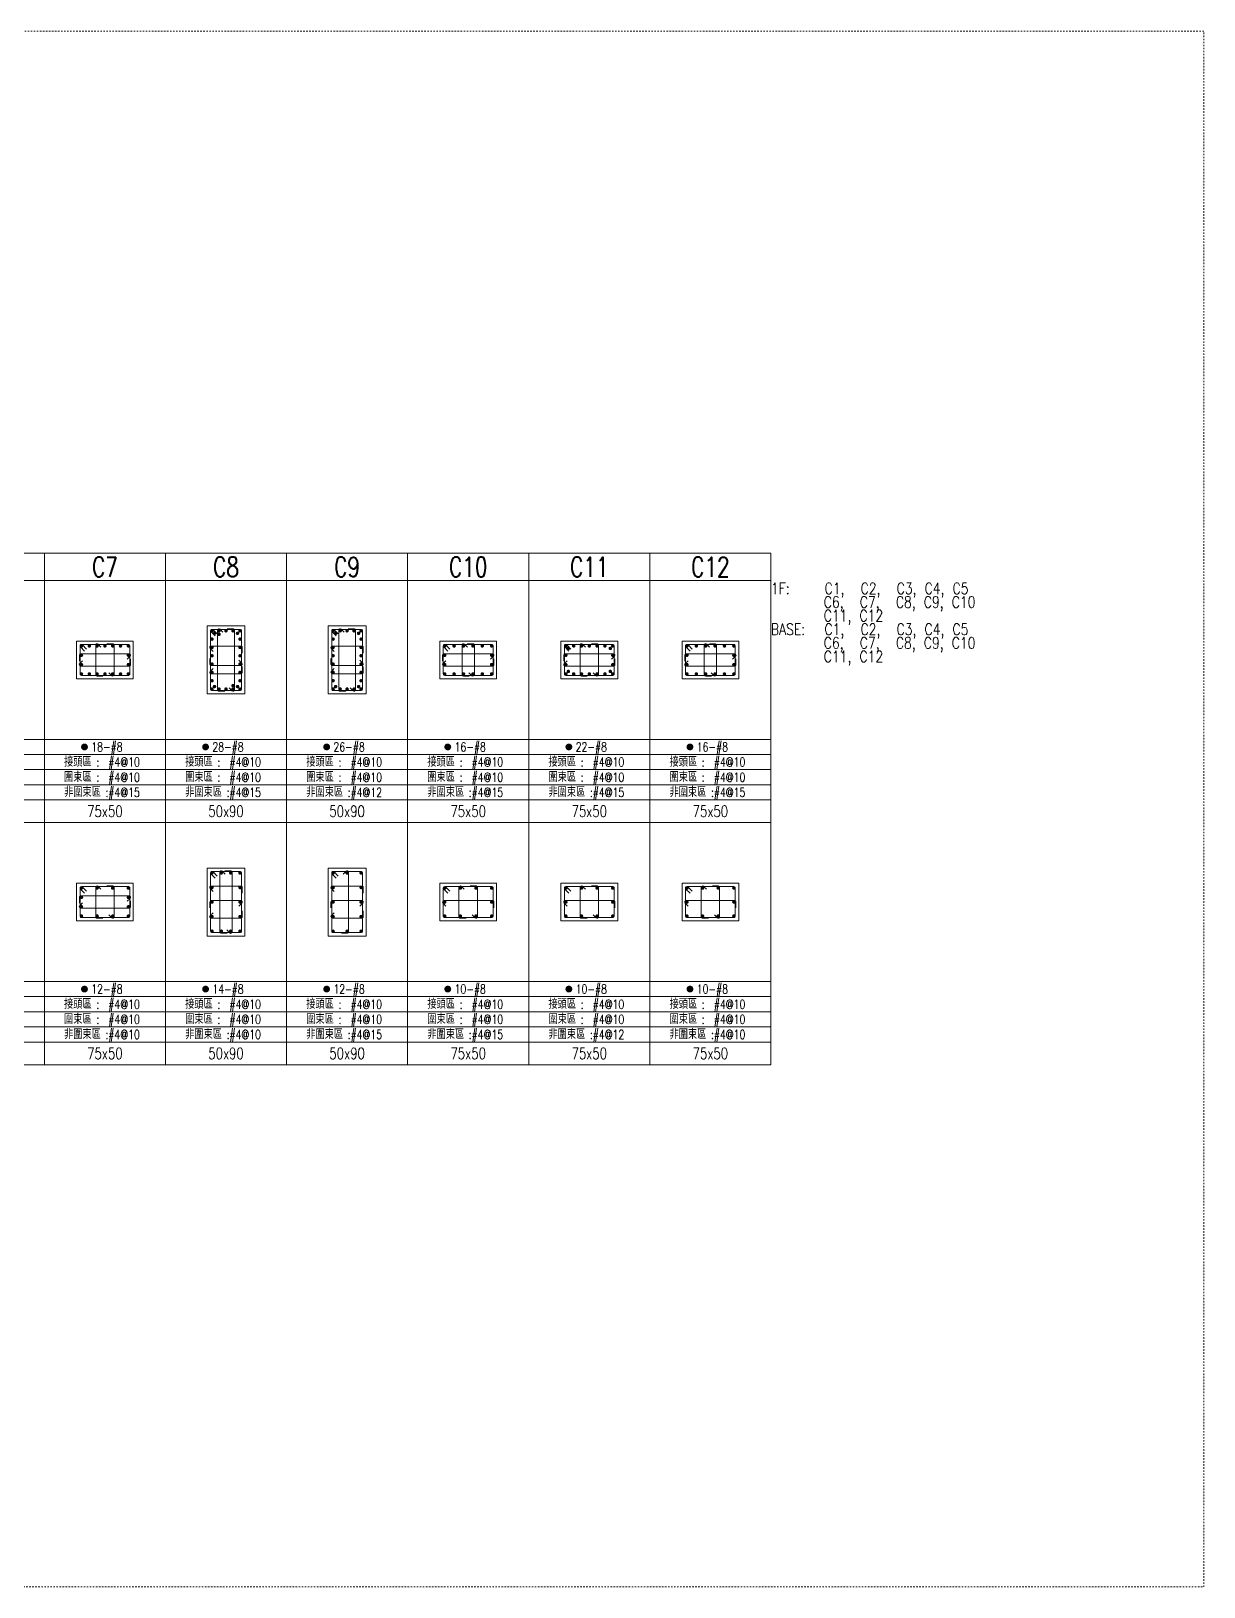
# Model space of a CAD drawing. Header units: millimetres. Extents: x 0 to 6378, y -2056 to 0.
# Drawn here: x 4828 to 6378, y -2056 to 0 of the extents above; entities that cross this region are included whole.
import ezdxf
from ezdxf.enums import TextEntityAlignment as Align

# ---------------------------------------------------------------- set-up
doc = ezdxf.new("R2010")
doc.units = ezdxf.units.MM
doc.linetypes.add('DOT', pattern=[4, 2, -2])
for name, color, linetype in [('GirdBoundary', 3, 'Continuous'), ('GirdInner', 3, 'Continuous'), ('主筋斷面', 3, 'Continuous'), ('圖框', 7, 'DOT'), ('摘要資訊', 4, 'Continuous'), ('文字-主筋根數', 3, 'Continuous'), ('文字-剪力筋', 3, 'Continuous'), ('文字-剪力筋-BC', 3, 'Continuous'), ('文字-剪力筋-圍束區', 3, 'Continuous'), ('文字-斷面尺寸', 3, 'Continuous'), ('文字-柱線名稱', 3, 'Continuous'), ('柱斷面線', 3, 'Continuous'), ('箍筋線', 2, 'Continuous')]:
    doc.layers.add(name, color=color, linetype=linetype)
doc.styles.add('simplex', font='simplex.shx', dxfattribs={"height": 0.2, "bigfont": 'chineset.shx'})
doc.styles.add('txt', font='txt.shx', dxfattribs={"height": 0.2, "bigfont": 'chineset.shx'})

# ---------------------------------------------------------------- blocks, each defined once
blk = doc.blocks.new('Circle_Filled')
at = {"const_width": 0.5}
blk.add_lwpolyline([(-0.25, 0, 1), (0.25, 0, 1)], format="xyb", close=True, dxfattribs=at)

msp = doc.modelspace()

# ---------------------------------------------------------------- linework, layer by layer
at = {"layer": 'GirdBoundary', "lineweight": 5}
for points in [[(4686, -690), (4846, -690)], [(4846, -690), (5006, -690)], [(5006, -690), (5166, -690)], [(5166, -690), (5326, -690)], [(5326, -690), (5486, -690)], [(5486, -690), (5646, -690)], [(5646, -690), (5806, -690)], [(5806, -690), (5806, -726)], [(5806, -726), (5806, -936)], [(5806, -936), (5806, -956)], [(5806, -956), (5806, -976)], [(5806, -976), (5806, -996)], [(5806, -996), (5806, -1016)], [(5806, -1016), (5806, -1046)], [(5806, -1046), (5806, -1256)], [(5806, -1256), (5806, -1276)], [(5806, -1276), (5806, -1296)], [(5806, -1296), (5806, -1316)], [(5806, -1316), (5806, -1336)], [(5806, -1336), (5806, -1366)], [(4686, -1366), (4846, -1366)], [(4846, -1366), (5006, -1366)], [(5006, -1366), (5166, -1366)], [(5166, -1366), (5326, -1366)], [(5326, -1366), (5486, -1366)], [(5486, -1366), (5646, -1366)], [(5646, -1366), (5806, -1366)]]:
    msp.add_lwpolyline(points, dxfattribs=at)
at = {"layer": 'GirdInner', "lineweight": 5}
for points in [[(4846, -690), (4846, -726)], [(5006, -690), (5006, -726)], [(5166, -690), (5166, -726)], [(5326, -690), (5326, -726)], [(5486, -690), (5486, -726)], [(5646, -690), (5646, -726)], [(4686, -726), (4846, -726)], [(4846, -726), (5006, -726)], [(4846, -726), (4846, -936)], [(5006, -726), (5166, -726)], [(5006, -726), (5006, -936)], [(5166, -726), (5326, -726)], [(5166, -726), (5166, -936)], [(5326, -726), (5486, -726)], [(5326, -726), (5326, -936)], [(5486, -726), (5646, -726)], [(5486, -726), (5486, -936)], [(5646, -726), (5806, -726)], [(5646, -726), (5646, -936)], [(4686, -936), (4846, -936)], [(4846, -936), (5006, -936)], [(4846, -936), (4846, -956)], [(5006, -936), (5166, -936)], [(5006, -936), (5006, -956)], [(5166, -936), (5326, -936)], [(5166, -936), (5166, -956)], [(5326, -936), (5486, -936)], [(5326, -936), (5326, -956)], [(5486, -936), (5646, -936)], [(5486, -936), (5486, -956)], [(5646, -936), (5806, -936)], [(5646, -936), (5646, -956)], [(4686, -956), (4846, -956)], [(4846, -956), (5006, -956)], [(4846, -956), (4846, -976)], [(5006, -956), (5166, -956)], [(5006, -956), (5006, -976)], [(5166, -956), (5326, -956)], [(5166, -956), (5166, -976)], [(5326, -956), (5486, -956)], [(5326, -956), (5326, -976)], [(5486, -956), (5646, -956)], [(5486, -956), (5486, -976)], [(5646, -956), (5806, -956)], [(5646, -956), (5646, -976)], [(4686, -976), (4846, -976)], [(4846, -976), (5006, -976)], [(4846, -976), (4846, -996)], [(5006, -976), (5166, -976)], [(5006, -976), (5006, -996)], [(5166, -976), (5326, -976)], [(5166, -976), (5166, -996)], [(5326, -976), (5486, -976)], [(5326, -976), (5326, -996)], [(5486, -976), (5646, -976)], [(5486, -976), (5486, -996)], [(5646, -976), (5806, -976)], [(5646, -976), (5646, -996)], [(4686, -996), (4846, -996)], [(4846, -996), (5006, -996)], [(4846, -996), (4846, -1016)], [(5006, -996), (5166, -996)], [(5006, -996), (5006, -1016)], [(5166, -996), (5326, -996)], [(5166, -996), (5166, -1016)], [(5326, -996), (5486, -996)], [(5326, -996), (5326, -1016)], [(5486, -996), (5646, -996)], [(5486, -996), (5486, -1016)], [(5646, -996), (5806, -996)], [(5646, -996), (5646, -1016)], [(4686, -1016), (4846, -1016)], [(4846, -1016), (5006, -1016)], [(4846, -1016), (4846, -1046)], [(5006, -1016), (5166, -1016)], [(5006, -1016), (5006, -1046)], [(5166, -1016), (5326, -1016)], [(5166, -1016), (5166, -1046)], [(5326, -1016), (5486, -1016)], [(5326, -1016), (5326, -1046)], [(5486, -1016), (5646, -1016)], [(5486, -1016), (5486, -1046)], [(5646, -1016), (5806, -1016)], [(5646, -1016), (5646, -1046)], [(4686, -1046), (4846, -1046)], [(4846, -1046), (5006, -1046)], [(4846, -1046), (4846, -1256)], [(5006, -1046), (5166, -1046)], [(5006, -1046), (5006, -1256)], [(5166, -1046), (5326, -1046)], [(5166, -1046), (5166, -1256)], [(5326, -1046), (5486, -1046)], [(5326, -1046), (5326, -1256)], [(5486, -1046), (5646, -1046)], [(5486, -1046), (5486, -1256)], [(5646, -1046), (5806, -1046)], [(5646, -1046), (5646, -1256)], [(4686, -1256), (4846, -1256)], [(4846, -1256), (5006, -1256)], [(4846, -1256), (4846, -1276)], [(5006, -1256), (5166, -1256)], [(5006, -1256), (5006, -1276)], [(5166, -1256), (5326, -1256)], [(5166, -1256), (5166, -1276)], [(5326, -1256), (5486, -1256)], [(5326, -1256), (5326, -1276)], [(5486, -1256), (5646, -1256)], [(5486, -1256), (5486, -1276)], [(5646, -1256), (5806, -1256)], [(5646, -1256), (5646, -1276)], [(4686, -1276), (4846, -1276)], [(4846, -1276), (5006, -1276)], [(4846, -1276), (4846, -1296)], [(5006, -1276), (5166, -1276)], [(5006, -1276), (5006, -1296)], [(5166, -1276), (5326, -1276)], [(5166, -1276), (5166, -1296)], [(5326, -1276), (5486, -1276)], [(5326, -1276), (5326, -1296)], [(5486, -1276), (5646, -1276)], [(5486, -1276), (5486, -1296)], [(5646, -1276), (5806, -1276)], [(5646, -1276), (5646, -1296)], [(4686, -1296), (4846, -1296)], [(4846, -1296), (5006, -1296)], [(4846, -1296), (4846, -1316)], [(5006, -1296), (5166, -1296)], [(5006, -1296), (5006, -1316)], [(5166, -1296), (5326, -1296)], [(5166, -1296), (5166, -1316)], [(5326, -1296), (5486, -1296)], [(5326, -1296), (5326, -1316)], [(5486, -1296), (5646, -1296)], [(5486, -1296), (5486, -1316)], [(5646, -1296), (5806, -1296)], [(5646, -1296), (5646, -1316)], [(4686, -1316), (4846, -1316)], [(4686, -1336), (4846, -1336)], [(4846, -1316), (5006, -1316)], [(4846, -1316), (4846, -1336)], [(4846, -1336), (5006, -1336)], [(4846, -1336), (4846, -1366)], [(5006, -1316), (5166, -1316)], [(5006, -1316), (5006, -1336)], [(5006, -1336), (5166, -1336)], [(5006, -1336), (5006, -1366)], [(5166, -1316), (5326, -1316)], [(5166, -1316), (5166, -1336)], [(5166, -1336), (5326, -1336)], [(5166, -1336), (5166, -1366)], [(5326, -1316), (5486, -1316)], [(5326, -1316), (5326, -1336)], [(5326, -1336), (5486, -1336)], [(5326, -1336), (5326, -1366)], [(5486, -1316), (5646, -1316)], [(5486, -1316), (5486, -1336)], [(5486, -1336), (5646, -1336)], [(5486, -1336), (5486, -1366)], [(5646, -1316), (5806, -1316)], [(5646, -1316), (5646, -1336)], [(5646, -1336), (5806, -1336)], [(5646, -1336), (5646, -1366)]]:
    msp.add_lwpolyline(points, dxfattribs=at)
at = {"layer": '圖框', "lineweight": 5}
msp.add_lwpolyline([(3214, -2056), (6378, -2056), (6378, 0), (3214, 0), (3214, -2056)], dxfattribs=at)
at = {"layer": '柱斷面線', "lineweight": 5}
for points in [[(5061, -876), (5111, -876), (5111, -786), (5061, -786), (5061, -876)], [(5221, -876), (5271, -876), (5271, -786), (5221, -786), (5221, -876)], [(4888.5, -856), (4963.5, -856), (4963.5, -806), (4888.5, -806), (4888.5, -856)], [(5368.5, -856), (5443.5, -856), (5443.5, -806), (5368.5, -806), (5368.5, -856)], [(5528.5, -856), (5603.5, -856), (5603.5, -806), (5528.5, -806), (5528.5, -856)], [(5688.5, -856), (5763.5, -856), (5763.5, -806), (5688.5, -806), (5688.5, -856)], [(5061, -1196), (5111, -1196), (5111, -1106), (5061, -1106), (5061, -1196)], [(5221, -1196), (5271, -1196), (5271, -1106), (5221, -1106), (5221, -1196)], [(4888.5, -1176), (4963.5, -1176), (4963.5, -1126), (4888.5, -1126), (4888.5, -1176)], [(5368.5, -1176), (5443.5, -1176), (5443.5, -1126), (5368.5, -1126), (5368.5, -1176)], [(5528.5, -1176), (5603.5, -1176), (5603.5, -1126), (5528.5, -1126), (5528.5, -1176)], [(5688.5, -1176), (5763.5, -1176), (5763.5, -1126), (5688.5, -1126), (5688.5, -1176)]]:
    msp.add_lwpolyline(points, dxfattribs=at)
at = {"layer": '箍筋線', "lineweight": 5}
for points in [[(5074.3, -796.6), (5068.9, -791.2, 0.668179), (5065.6, -792.5), (5065.6, -869.5, 0.414214), (5067.5, -871.4), (5104.5, -871.4, 0.414214), (5106.4, -869.5), (5106.4, -792.5, 0.414214), (5104.5, -790.6), (5067.5, -790.6, 0.668179), (5066.2, -793.9), (5071.6, -799.3)], [(5081.9, -794.1), (5078.1, -790.2, 0.668179), (5074.9, -791.6), (5074.9, -870.4, 0.414214), (5076.8, -872.3), (5084.4, -872.3)], [(5090.1, -867.9), (5093.9, -871.8, 0.668179), (5097.1, -870.4), (5097.1, -791.6, 0.414214), (5095.2, -789.7), (5087.6, -789.7)], [(5234.3, -796.6), (5228.9, -791.2, 0.668179), (5225.6, -792.5), (5225.6, -869.5, 0.414214), (5227.5, -871.4), (5264.5, -871.4, 0.414214), (5266.4, -869.5), (5266.4, -792.5, 0.414214), (5264.5, -790.6), (5227.5, -790.6, 0.668179), (5226.2, -793.9), (5231.6, -799.3)], [(5241.9, -794.1), (5238.1, -790.2, 0.668179), (5234.9, -791.6), (5234.9, -870.4, 0.414214), (5236.8, -872.3), (5244.4, -872.3)], [(5250.1, -867.9), (5253.9, -871.8, 0.668179), (5257.1, -870.4), (5257.1, -791.6, 0.414214), (5255.2, -789.7), (5247.6, -789.7)], [(4901.8, -816.6), (4896.4, -811.2, 0.668179), (4893.1, -812.5), (4893.1, -849.5, 0.414214), (4895, -851.4), (4957, -851.4, 0.414214), (4958.9, -849.5), (4958.9, -812.5, 0.414214), (4957, -810.6), (4895, -810.6, 0.668179), (4893.7, -813.9), (4899.1, -819.3)], [(4920.8, -814.1), (4917, -810.2, 0.668179), (4913.8, -811.6), (4913.8, -850.4, 0.414214), (4915.7, -852.3), (4923.3, -852.3)], [(4931.2, -847.9), (4935, -851.8, 0.668179), (4938.2, -850.4), (4938.2, -811.6, 0.414214), (4936.3, -809.7), (4928.7, -809.7)], [(5069.1, -819.7), (5065.2, -815.9, -0.668179), (5066.6, -812.6), (5105.4, -812.6, -0.414214), (5107.3, -814.5), (5107.3, -822.1)], [(5229.1, -819.7), (5225.2, -815.9, -0.668179), (5226.6, -812.6), (5265.4, -812.6, -0.414214), (5267.3, -814.5), (5267.3, -822.1)], [(5381.8, -816.6), (5376.4, -811.2, 0.668179), (5373.1, -812.5), (5373.1, -849.5, 0.414214), (5375, -851.4), (5437, -851.4, 0.414214), (5438.9, -849.5), (5438.9, -812.5, 0.414214), (5437, -810.6), (5375, -810.6, 0.668179), (5373.7, -813.9), (5379.1, -819.3)], [(5405, -814.1), (5401.2, -810.2, 0.668179), (5397.9, -811.6), (5397.9, -850.4, 0.414214), (5399.8, -852.3), (5407.4, -852.3)], [(5407, -847.9), (5410.8, -851.8, 0.668179), (5414.1, -850.4), (5414.1, -811.6, 0.414214), (5412.2, -809.7), (5404.6, -809.7)], [(5541.8, -816.6), (5536.4, -811.2, 0.668179), (5533.1, -812.5), (5533.1, -849.5, 0.414214), (5535, -851.4), (5597, -851.4, 0.414214), (5598.9, -849.5), (5598.9, -812.5, 0.414214), (5597, -810.6), (5535, -810.6, 0.668179), (5533.7, -813.9), (5539.1, -819.3)], [(5560.8, -814.1), (5557, -810.2, 0.668179), (5553.8, -811.6), (5553.8, -850.4, 0.414214), (5555.7, -852.3), (5563.3, -852.3)], [(5571.2, -847.9), (5575, -851.8, 0.668179), (5578.2, -850.4), (5578.2, -811.6, 0.414214), (5576.3, -809.7), (5568.7, -809.7)], [(5701.8, -816.6), (5696.4, -811.2, 0.668179), (5693.1, -812.5), (5693.1, -849.5, 0.414214), (5695, -851.4), (5757, -851.4, 0.414214), (5758.9, -849.5), (5758.9, -812.5, 0.414214), (5757, -810.6), (5695, -810.6, 0.668179), (5693.7, -813.9), (5699.1, -819.3)], [(5725, -814.1), (5721.2, -810.2, 0.668179), (5717.9, -811.6), (5717.9, -850.4, 0.414214), (5719.8, -852.3), (5727.4, -852.3)], [(5727, -847.9), (5730.8, -851.8, 0.668179), (5734.1, -850.4), (5734.1, -811.6, 0.414214), (5732.2, -809.7), (5724.6, -809.7)], [(4955.4, -830), (4959.3, -826.2, 0.668179), (4957.9, -822.9), (4894.1, -822.9, 0.414214), (4892.2, -824.8), (4892.2, -832.5)], [(4896.6, -832), (4892.7, -835.8, 0.668179), (4894.1, -839.1), (4957.9, -839.1, 0.414214), (4959.8, -837.2), (4959.8, -829.5)], [(5102.9, -831.3), (5106.8, -835.1, -0.668179), (5105.4, -838.4), (5066.6, -838.4, -0.414214), (5064.7, -836.5), (5064.7, -828.9)], [(5069.1, -842.3), (5065.2, -846.1, 0.668179), (5066.6, -849.4), (5105.4, -849.4, 0.414214), (5107.3, -847.5), (5107.3, -839.9)], [(5262.9, -831.3), (5266.8, -835.1, -0.668179), (5265.4, -838.4), (5226.6, -838.4, -0.414214), (5224.7, -836.5), (5224.7, -828.9)], [(5229.1, -842.3), (5225.2, -846.1, 0.668179), (5226.6, -849.4), (5265.4, -849.4, 0.414214), (5267.3, -847.5), (5267.3, -839.9)], [(5435.4, -830), (5439.3, -826.2, 0.668179), (5437.9, -822.9), (5374.1, -822.9, 0.414214), (5372.2, -824.8), (5372.2, -832.5)], [(5376.6, -832), (5372.7, -835.8, 0.668179), (5374.1, -839.1), (5437.9, -839.1, 0.414214), (5439.8, -837.2), (5439.8, -829.5)], [(5595.4, -830), (5599.3, -826.2, 0.668179), (5597.9, -822.9), (5534.1, -822.9, 0.414214), (5532.2, -824.8), (5532.2, -832.5)], [(5536.6, -832), (5532.7, -835.8, 0.668179), (5534.1, -839.1), (5597.9, -839.1, 0.414214), (5599.8, -837.2), (5599.8, -829.5)], [(5755.4, -830), (5759.3, -826.2, 0.668179), (5757.9, -822.9), (5694.1, -822.9, 0.414214), (5692.2, -824.8), (5692.2, -832.5)], [(5696.6, -832), (5692.7, -835.8, 0.668179), (5694.1, -839.1), (5757.9, -839.1, 0.414214), (5759.8, -837.2), (5759.8, -829.5)], [(5085, -1114.1), (5081.2, -1110.2, 0.668179), (5077.9, -1111.6), (5077.9, -1190.4, 0.414214), (5079.8, -1192.3), (5087.5, -1192.3)], [(5087, -1187.9), (5090.8, -1191.8, 0.668179), (5094.1, -1190.4), (5094.1, -1111.6, 0.414214), (5092.2, -1109.7), (5084.5, -1109.7)], [(5240.8, -1114.1), (5244.7, -1110.2, -0.668179), (5247.9, -1111.6), (5247.9, -1190.4, -0.414214), (5246, -1192.3), (5238.4, -1192.3)], [(4901.8, -1136.6), (4896.4, -1131.2, 0.668179), (4893.1, -1132.5), (4893.1, -1169.5, 0.414214), (4895, -1171.4), (4957, -1171.4, 0.414214), (4958.9, -1169.5), (4958.9, -1132.5, 0.414214), (4957, -1130.6), (4895, -1130.6, 0.668179), (4893.7, -1133.9), (4899.1, -1139.3)], [(4920.8, -1134.1), (4917, -1130.2, 0.668179), (4913.8, -1131.6), (4913.8, -1170.4, 0.414214), (4915.7, -1172.3), (4923.3, -1172.3)], [(4931.2, -1167.9), (4935, -1171.8, 0.668179), (4938.2, -1170.4), (4938.2, -1131.6, 0.414214), (4936.3, -1129.7), (4928.7, -1129.7)], [(5069.1, -1136.9), (5065.2, -1133.1, -0.668179), (5066.6, -1129.9), (5105.4, -1129.9, -0.414214), (5107.3, -1131.8), (5107.3, -1139.4)], [(5074.3, -1116.6), (5068.9, -1111.2, 0.668179), (5065.6, -1112.5), (5065.6, -1189.5, 0.414214), (5067.5, -1191.4), (5104.5, -1191.4, 0.414214), (5106.4, -1189.5), (5106.4, -1112.5, 0.414214), (5104.5, -1110.6), (5067.5, -1110.6, 0.668179), (5066.2, -1113.9), (5071.6, -1119.3)], [(5229.1, -1136.9), (5225.2, -1133.1, -0.668179), (5226.6, -1129.9), (5265.4, -1129.9, -0.414214), (5267.3, -1131.8), (5267.3, -1139.4)], [(5234.3, -1116.6), (5228.9, -1111.2, 0.668179), (5225.6, -1112.5), (5225.6, -1189.5, 0.414214), (5227.5, -1191.4), (5264.5, -1191.4, 0.414214), (5266.4, -1189.5), (5266.4, -1112.5, 0.414214), (5264.5, -1110.6), (5227.5, -1110.6, 0.668179), (5226.2, -1113.9), (5231.6, -1119.3)], [(5381.8, -1136.6), (5376.4, -1131.2, 0.668179), (5373.1, -1132.5), (5373.1, -1169.5, 0.414214), (5375, -1171.4), (5437, -1171.4, 0.414214), (5438.9, -1169.5), (5438.9, -1132.5, 0.414214), (5437, -1130.6), (5375, -1130.6, 0.668179), (5373.7, -1133.9), (5379.1, -1139.3)], [(5400.8, -1134.1), (5397, -1130.2, 0.668179), (5393.8, -1131.6), (5393.8, -1170.4, 0.414214), (5395.7, -1172.3), (5403.3, -1172.3)], [(5411.2, -1167.9), (5415, -1171.8, 0.668179), (5418.2, -1170.4), (5418.2, -1131.6, 0.414214), (5416.3, -1129.7), (5408.7, -1129.7)], [(5541.8, -1136.6), (5536.4, -1131.2, 0.668179), (5533.1, -1132.5), (5533.1, -1169.5, 0.414214), (5535, -1171.4), (5597, -1171.4, 0.414214), (5598.9, -1169.5), (5598.9, -1132.5, 0.414214), (5597, -1130.6), (5535, -1130.6, 0.668179), (5533.7, -1133.9), (5539.1, -1139.3)], [(5560.8, -1134.1), (5557, -1130.2, 0.668179), (5553.8, -1131.6), (5553.8, -1170.4, 0.414214), (5555.7, -1172.3), (5563.3, -1172.3)], [(5571.2, -1167.9), (5575, -1171.8, 0.668179), (5578.2, -1170.4), (5578.2, -1131.6, 0.414214), (5576.3, -1129.7), (5568.7, -1129.7)], [(5701.8, -1136.6), (5696.4, -1131.2, 0.668179), (5693.1, -1132.5), (5693.1, -1169.5, 0.414214), (5695, -1171.4), (5757, -1171.4, 0.414214), (5758.9, -1169.5), (5758.9, -1132.5, 0.414214), (5757, -1130.6), (5695, -1130.6, 0.668179), (5693.7, -1133.9), (5699.1, -1139.3)], [(5720.8, -1134.1), (5717, -1130.2, 0.668179), (5713.8, -1131.6), (5713.8, -1170.4, 0.414214), (5715.7, -1172.3), (5723.3, -1172.3)], [(5731.2, -1167.9), (5735, -1171.8, 0.668179), (5738.2, -1170.4), (5738.2, -1131.6, 0.414214), (5736.3, -1129.7), (5728.7, -1129.7)], [(4955.4, -1150), (4959.3, -1146.2, 0.668179), (4957.9, -1142.9), (4894.1, -1142.9, 0.414214), (4892.2, -1144.8), (4892.2, -1152.5)], [(4896.6, -1152), (4892.7, -1155.8, 0.668179), (4894.1, -1159.1), (4957.9, -1159.1, 0.414214), (4959.8, -1157.2), (4959.8, -1149.5)], [(5102.9, -1156.2), (5106.8, -1152.3, 0.668179), (5105.4, -1149.1), (5066.6, -1149.1, 0.414214), (5064.7, -1151), (5064.7, -1158.6)], [(5262.9, -1156.2), (5266.8, -1152.3, 0.668179), (5265.4, -1149.1), (5226.6, -1149.1, 0.414214), (5224.7, -1151), (5224.7, -1158.6)], [(5376.6, -1156.2), (5372.7, -1152.3, -0.668179), (5374.1, -1149.1), (5437.9, -1149.1, -0.414214), (5439.8, -1151), (5439.8, -1158.6)], [(5536.6, -1156.2), (5532.7, -1152.3, -0.668179), (5534.1, -1149.1), (5597.9, -1149.1, -0.414214), (5599.8, -1151), (5599.8, -1158.6)], [(5696.6, -1156.2), (5692.7, -1152.3, -0.668179), (5694.1, -1149.1), (5757.9, -1149.1, -0.414214), (5759.8, -1151), (5759.8, -1158.6)], [(5069.1, -1165.1), (5065.2, -1168.9, 0.668179), (5066.6, -1172.1), (5105.4, -1172.1, 0.414214), (5107.3, -1170.2), (5107.3, -1162.6)], [(5229.1, -1165.1), (5225.2, -1168.9, 0.668179), (5226.6, -1172.1), (5265.4, -1172.1, 0.414214), (5267.3, -1170.2), (5267.3, -1162.6)]]:
    msp.add_lwpolyline(points, format="xyb", dxfattribs=at)

# ---------------------------------------------------------------- block references
at = {"layer": '主筋斷面', "lineweight": 5}
for p, xscale, yscale in [((5067.5, -792.5), 4.572000026702881, 4.572000026702881), ((5067.5, -803.5), 4.572000026702881, 4.572000026702881), ((5070.8, -795.8), 4.572000026702881, 4.572000026702881), ((5076.8, -792.5), 4.572000026702881, 4.572000026702881), ((5076.8, -797.1), 4.572000026702881, 4.572000026702881), ((5086, -792.5), 4.572000026702881, 4.572000026702881), ((5095.2, -792.5), 4.572000026702881, 4.572000026702881), ((5101.2, -795.8), 4.572000026702881, 4.572000026702881), ((5104.5, -792.5), 4.572000026702881, 4.572000026702881), ((5104.5, -803.5), 4.572000026702881, 4.572000026702881), ((5227.5, -792.5), 4.572000026702881, 4.572000026702881), ((5227.5, -803.5), 4.572000026702881, 4.572000026702881), ((5230.8, -795.8), 4.572000026702881, 4.572000026702881), ((5236.8, -792.5), 4.572000026702881, 4.572000026702881), ((5246, -792.5), 4.572000026702881, 4.572000026702881), ((5255.2, -792.5), 4.572000026702881, 4.572000026702881), ((5261.2, -795.8), 4.572000026702881, 4.572000026702881), ((5264.5, -792.5), 4.572000026702881, 4.572000026702881), ((5264.5, -803.5), 4.572000026702881, 4.572000026702881), ((4895, -812.5), 4.572000026702881, 4.572000026702881), ((4905.4, -812.5), 4.572000026702881, 4.572000026702881), ((4915.7, -812.5), 4.572000026702881, 4.572000026702881), ((4926, -812.5), 4.572000026702881, 4.572000026702881), ((4936.3, -812.5), 4.572000026702881, 4.572000026702881), ((4946.6, -812.5), 4.572000026702881, 4.572000026702881), ((4957, -812.5), 4.572000026702881, 4.572000026702881), ((5067.5, -814.5), 4.572000026702881, 4.572000026702881), ((5104.5, -814.5), 4.572000026702881, 4.572000026702881), ((5227.5, -814.5), 4.572000026702881, 4.572000026702881), ((5264.5, -814.5), 4.572000026702881, 4.572000026702881), ((5375, -812.5), 4.572000026702881, 4.572000026702881), ((5387.4, -812.5), 4.572000026702881, 4.572000026702881), ((5399.8, -812.5), 4.572000026702881, 4.572000026702881), ((5412.2, -812.5), 4.572000026702881, 4.572000026702881), ((5424.6, -812.5), 4.572000026702881, 4.572000026702881), ((5437, -812.5), 4.572000026702881, 4.572000026702881), ((5535, -812.5), 4.572000026702881, 4.572000026702881), ((5538.3, -815.8), 4.572000026702881, 4.572000026702881), ((5545.4, -812.5), 4.572000026702881, 4.572000026702881), ((5555.7, -812.5), 4.572000026702881, 4.572000026702881), ((5566, -812.5), 4.572000026702881, 4.572000026702881), ((5576.3, -812.5), 4.572000026702881, 4.572000026702881), ((5586.6, -812.5), 4.572000026702881, 4.572000026702881), ((5593.7, -815.8), 4.572000026702881, 4.572000026702881), ((5597, -812.5), 4.572000026702881, 4.572000026702881), ((5695, -812.5), 4.572000026702881, 4.572000026702881), ((5707.4, -812.5), 4.572000026702881, 4.572000026702881), ((5719.8, -812.5), 4.572000026702881, 4.572000026702881), ((5732.2, -812.5), 4.572000026702881, 4.572000026702881), ((5744.6, -812.5), 4.572000026702881, 4.572000026702881), ((5757, -812.5), 4.572000026702881, 4.572000026702881), ((4895, -824.8), 4.572000026702881, 4.572000026702881), ((4895, -837.2), 4.572000026702881, 4.572000026702881), ((4957, -824.8), 4.572000026702881, 4.572000026702881), ((4957, -837.2), 4.572000026702881, 4.572000026702881), ((5067.5, -825.5), 4.572000026702881, 4.572000026702881), ((5067.5, -836.5), 4.572000026702881, 4.572000026702881), ((5104.5, -825.5), 4.572000026702881, 4.572000026702881), ((5104.5, -836.5), 4.572000026702881, 4.572000026702881), ((5227.5, -825.5), 4.572000026702881, 4.572000026702881), ((5227.5, -836.5), 4.572000026702881, 4.572000026702881), ((5264.5, -825.5), 4.572000026702881, 4.572000026702881), ((5264.5, -836.5), 4.572000026702881, 4.572000026702881), ((5375, -824.8), 4.572000026702881, 4.572000026702881), ((5375, -837.2), 4.572000026702881, 4.572000026702881), ((5437, -824.8), 4.572000026702881, 4.572000026702881), ((5437, -837.2), 4.572000026702881, 4.572000026702881), ((5535, -824.8), 4.572000026702881, 4.572000026702881), ((5535, -837.2), 4.572000026702881, 4.572000026702881), ((5597, -824.8), 4.572000026702881, 4.572000026702881), ((5597, -837.2), 4.572000026702881, 4.572000026702881), ((5695, -824.8), 4.572000026702881, 4.572000026702881), ((5695, -837.2), 4.572000026702881, 4.572000026702881), ((5757, -824.8), 4.572000026702881, 4.572000026702881), ((5757, -837.2), 4.572000026702881, 4.572000026702881), ((4895, -849.5), 4.572000026702881, 4.572000026702881), ((4905.4, -849.5), 4.572000026702881, 4.572000026702881), ((4915.7, -849.5), 4.572000026702881, 4.572000026702881), ((4926, -849.5), 4.572000026702881, 4.572000026702881), ((4936.3, -849.5), 4.572000026702881, 4.572000026702881), ((4946.6, -849.5), 4.572000026702881, 4.572000026702881), ((4957, -849.5), 4.572000026702881, 4.572000026702881), ((5067.5, -847.5), 4.572000026702881, 4.572000026702881), ((5067.5, -858.5), 4.572000026702881, 4.572000026702881), ((5095.2, -864.9), 4.572000026702881, 4.572000026702881), ((5104.5, -847.5), 4.572000026702881, 4.572000026702881), ((5104.5, -858.5), 4.572000026702881, 4.572000026702881), ((5227.5, -847.5), 4.572000026702881, 4.572000026702881), ((5227.5, -858.5), 4.572000026702881, 4.572000026702881), ((5264.5, -847.5), 4.572000026702881, 4.572000026702881), ((5264.5, -858.5), 4.572000026702881, 4.572000026702881), ((5375, -849.5), 4.572000026702881, 4.572000026702881), ((5387.4, -849.5), 4.572000026702881, 4.572000026702881), ((5399.8, -849.5), 4.572000026702881, 4.572000026702881), ((5412.2, -849.5), 4.572000026702881, 4.572000026702881), ((5424.6, -849.5), 4.572000026702881, 4.572000026702881), ((5437, -849.5), 4.572000026702881, 4.572000026702881), ((5535, -849.5), 4.572000026702881, 4.572000026702881), ((5538.3, -846.2), 4.572000026702881, 4.572000026702881), ((5545.4, -849.5), 4.572000026702881, 4.572000026702881), ((5555.7, -849.5), 4.572000026702881, 4.572000026702881), ((5566, -849.5), 4.572000026702881, 4.572000026702881), ((5576.3, -849.5), 4.572000026702881, 4.572000026702881), ((5586.6, -849.5), 4.572000026702881, 4.572000026702881), ((5593.7, -846.2), 4.572000026702881, 4.572000026702881), ((5597, -849.5), 4.572000026702881, 4.572000026702881), ((5695, -849.5), 4.572000026702881, 4.572000026702881), ((5707.4, -849.5), 4.572000026702881, 4.572000026702881), ((5719.8, -849.5), 4.572000026702881, 4.572000026702881), ((5732.2, -849.5), 4.572000026702881, 4.572000026702881), ((5744.6, -849.5), 4.572000026702881, 4.572000026702881), ((5757, -849.5), 4.572000026702881, 4.572000026702881), ((5067.5, -869.5), 4.572000026702881, 4.572000026702881), ((5070.8, -866.2), 4.572000026702881, 4.572000026702881), ((5076.8, -869.5), 4.572000026702881, 4.572000026702881), ((5086, -869.5), 4.572000026702881, 4.572000026702881), ((5095.2, -869.5), 4.572000026702881, 4.572000026702881), ((5101.2, -866.2), 4.572000026702881, 4.572000026702881), ((5104.5, -869.5), 4.572000026702881, 4.572000026702881), ((5227.5, -869.5), 4.572000026702881, 4.572000026702881), ((5230.8, -866.2), 4.572000026702881, 4.572000026702881), ((5236.8, -869.5), 4.572000026702881, 4.572000026702881), ((5246, -869.5), 4.572000026702881, 4.572000026702881), ((5255.2, -869.5), 4.572000026702881, 4.572000026702881), ((5261.2, -866.2), 4.572000026702881, 4.572000026702881), ((5264.5, -869.5), 4.572000026702881, 4.572000026702881), ((4899, -946), 9, 9), ((5059, -946), 9, 9), ((5219, -946), 9, 9), ((5379, -946), 9, 9), ((5539, -946), 9, 9), ((5699, -946), 9, 9), ((4895, -1132.5), 4.572000026702881, 4.572000026702881), ((4915.7, -1132.5), 4.572000026702881, 4.572000026702881), ((4936.3, -1132.5), 4.572000026702881, 4.572000026702881), ((4957, -1132.5), 4.572000026702881, 4.572000026702881), ((5067.5, -1112.5), 4.572000026702881, 4.572000026702881), ((5067.5, -1131.8), 4.572000026702881, 4.572000026702881), ((5079.8, -1112.5), 4.572000026702881, 4.572000026702881), ((5092.2, -1112.5), 4.572000026702881, 4.572000026702881), ((5104.5, -1112.5), 4.572000026702881, 4.572000026702881), ((5104.5, -1131.8), 4.572000026702881, 4.572000026702881), ((5227.5, -1112.5), 4.572000026702881, 4.572000026702881), ((5227.5, -1131.8), 4.572000026702881, 4.572000026702881), ((5246, -1112.5), 4.572000026702881, 4.572000026702881), ((5264.5, -1112.5), 4.572000026702881, 4.572000026702881), ((5264.5, -1131.8), 4.572000026702881, 4.572000026702881), ((5375, -1132.5), 4.572000026702881, 4.572000026702881), ((5395.7, -1132.5), 4.572000026702881, 4.572000026702881), ((5416.3, -1132.5), 4.572000026702881, 4.572000026702881), ((5437, -1132.5), 4.572000026702881, 4.572000026702881), ((5535, -1132.5), 4.572000026702881, 4.572000026702881), ((5555.7, -1132.5), 4.572000026702881, 4.572000026702881), ((5576.3, -1132.5), 4.572000026702881, 4.572000026702881), ((5597, -1132.5), 4.572000026702881, 4.572000026702881), ((5695, -1132.5), 4.572000026702881, 4.572000026702881), ((5715.7, -1132.5), 4.572000026702881, 4.572000026702881), ((5736.3, -1132.5), 4.572000026702881, 4.572000026702881), ((5757, -1132.5), 4.572000026702881, 4.572000026702881), ((4895, -1144.8), 4.572000026702881, 4.572000026702881), ((4957, -1144.8), 4.572000026702881, 4.572000026702881), ((5067.5, -1151), 4.572000026702881, 4.572000026702881), ((5104.5, -1151), 4.572000026702881, 4.572000026702881), ((5227.5, -1151), 4.572000026702881, 4.572000026702881), ((5264.5, -1151), 4.572000026702881, 4.572000026702881), ((5375, -1151), 4.572000026702881, 4.572000026702881), ((5437, -1151), 4.572000026702881, 4.572000026702881), ((5535, -1151), 4.572000026702881, 4.572000026702881), ((5597, -1151), 4.572000026702881, 4.572000026702881), ((5695, -1151), 4.572000026702881, 4.572000026702881), ((5757, -1151), 4.572000026702881, 4.572000026702881), ((4895, -1157.2), 4.572000026702881, 4.572000026702881), ((4895, -1169.5), 4.572000026702881, 4.572000026702881), ((4915.7, -1169.5), 4.572000026702881, 4.572000026702881), ((4936.3, -1169.5), 4.572000026702881, 4.572000026702881), ((4957, -1157.2), 4.572000026702881, 4.572000026702881), ((4957, -1169.5), 4.572000026702881, 4.572000026702881), ((5067.5, -1170.2), 4.572000026702881, 4.572000026702881), ((5104.5, -1170.2), 4.572000026702881, 4.572000026702881), ((5227.5, -1170.2), 4.572000026702881, 4.572000026702881), ((5264.5, -1170.2), 4.572000026702881, 4.572000026702881), ((5375, -1169.5), 4.572000026702881, 4.572000026702881), ((5395.7, -1169.5), 4.572000026702881, 4.572000026702881), ((5416.3, -1169.5), 4.572000026702881, 4.572000026702881), ((5437, -1169.5), 4.572000026702881, 4.572000026702881), ((5535, -1169.5), 4.572000026702881, 4.572000026702881), ((5555.7, -1169.5), 4.572000026702881, 4.572000026702881), ((5576.3, -1169.5), 4.572000026702881, 4.572000026702881), ((5597, -1169.5), 4.572000026702881, 4.572000026702881), ((5695, -1169.5), 4.572000026702881, 4.572000026702881), ((5715.7, -1169.5), 4.572000026702881, 4.572000026702881), ((5736.3, -1169.5), 4.572000026702881, 4.572000026702881), ((5757, -1169.5), 4.572000026702881, 4.572000026702881), ((5067.5, -1189.5), 4.572000026702881, 4.572000026702881), ((5079.8, -1189.5), 4.572000026702881, 4.572000026702881), ((5092.2, -1189.5), 4.572000026702881, 4.572000026702881), ((5104.5, -1189.5), 4.572000026702881, 4.572000026702881), ((5227.5, -1189.5), 4.572000026702881, 4.572000026702881), ((5246, -1189.5), 4.572000026702881, 4.572000026702881), ((5264.5, -1189.5), 4.572000026702881, 4.572000026702881), ((4899, -1266), 9, 9), ((5059, -1266), 9, 9), ((5219, -1266), 9, 9), ((5379, -1266), 9, 9), ((5539, -1266), 9, 9), ((5699, -1266), 9, 9)]:
    msp.add_blockref('Circle_Filled', p, dxfattribs=dict(at, xscale=xscale, yscale=yscale))

# ---------------------------------------------------------------- texts
at = {"layer": '摘要資訊', "style": 'txt', "width": 0.8}
for s, p in [('1F:', (5806, -744)), ('   C1,  C2,  C3, C4, C5', (5842, -744)), ('      C6,  C7,  C8, C9, C10', (5806, -762)), ('      C11, C12', (5806, -780)), ('BASE:', (5806, -798)), ('      C6,  C7,  C8, C9, C10', (5806, -816)), (' C1,  C2,  C3, C4, C5', (5866, -798)), ('      C11, C12', (5806, -834))]:
    msp.add_text(s, height=15, dxfattribs=at).set_placement(p)
at = {"layer": '文字-主筋根數', "style": 'simplex', "width": 0.75}
for s, p in [('18-#8', (4908, -946)), ('28-#8', (5068, -946)), ('26-#8', (5228, -946)), ('16-#8', (5388, -946)), ('22-#8', (5548, -946)), ('16-#8', (5708, -946)), ('12-#8', (4908, -1266)), ('14-#8', (5068, -1266)), ('12-#8', (5228, -1266)), ('10-#8', (5388, -1266)), ('10-#8', (5548, -1266)), ('10-#8', (5708, -1266))]:
    msp.add_text(s, height=12, dxfattribs=at).set_placement(p, align=Align.MIDDLE_LEFT)
at = {"layer": '文字-剪力筋', "style": 'simplex', "width": 0.75}
for s, p in [('非圍束區 :', (4872, -1006)), ('#4@15', (4930.5, -1006)), ('非圍束區 :', (5032, -1006)), ('#4@15', (5090.5, -1006)), ('非圍束區 :', (5192, -1006)), ('#4@12', (5250.5, -1006)), ('非圍束區 :', (5352, -1006)), ('#4@15', (5410.5, -1006)), ('非圍束區 :', (5512, -1006)), ('#4@15', (5570.5, -1006)), ('非圍束區 :', (5672, -1006)), ('#4@15', (5730.5, -1006)), ('非圍束區 :', (4872, -1326)), ('#4@10', (4930.5, -1326)), ('非圍束區 :', (5032, -1326)), ('#4@10', (5090.5, -1326)), ('非圍束區 :', (5192, -1326)), ('#4@15', (5250.5, -1326)), ('非圍束區 :', (5352, -1326)), ('#4@15', (5410.5, -1326)), ('非圍束區 :', (5512, -1326)), ('#4@12', (5570.5, -1326)), ('非圍束區 :', (5672, -1326)), ('#4@10', (5730.5, -1326))]:
    msp.add_text(s, height=12, dxfattribs=at).set_placement(p, align=Align.MIDDLE_LEFT)
at = {"layer": '文字-剪力筋-BC', "style": 'simplex', "width": 0.75}
for s, p in [('接頭區 :', (4872, -966)), ('#4@10', (4930.5, -966)), ('接頭區 :', (5032, -966)), ('#4@10', (5090.5, -966)), ('接頭區 :', (5192, -966)), ('#4@10', (5250.5, -966)), ('接頭區 :', (5352, -966)), ('#4@10', (5410.5, -966)), ('接頭區 :', (5512, -966)), ('#4@10', (5570.5, -966)), ('接頭區 :', (5672, -966)), ('#4@10', (5730.5, -966)), ('接頭區 :', (4872, -1286)), ('#4@10', (4930.5, -1286)), ('接頭區 :', (5032, -1286)), ('#4@10', (5090.5, -1286)), ('接頭區 :', (5192, -1286)), ('#4@10', (5250.5, -1286)), ('接頭區 :', (5352, -1286)), ('#4@10', (5410.5, -1286)), ('接頭區 :', (5512, -1286)), ('#4@10', (5570.5, -1286)), ('接頭區 :', (5672, -1286)), ('#4@10', (5730.5, -1286))]:
    msp.add_text(s, height=12, dxfattribs=at).set_placement(p, align=Align.MIDDLE_LEFT)
at = {"layer": '文字-剪力筋-圍束區', "style": 'simplex', "width": 0.75}
for s, p in [('圍束區 :', (4872, -986)), ('#4@10', (4930.5, -986)), ('圍束區 :', (5032, -986)), ('#4@10', (5090.5, -986)), ('圍束區 :', (5192, -986)), ('#4@10', (5250.5, -986)), ('圍束區 :', (5352, -986)), ('#4@10', (5410.5, -986)), ('圍束區 :', (5512, -986)), ('#4@10', (5570.5, -986)), ('圍束區 :', (5672, -986)), ('#4@10', (5730.5, -986)), ('圍束區 :', (4872, -1306)), ('#4@10', (4930.5, -1306)), ('圍束區 :', (5032, -1306)), ('#4@10', (5090.5, -1306)), ('圍束區 :', (5192, -1306)), ('#4@10', (5250.5, -1306)), ('圍束區 :', (5352, -1306)), ('#4@10', (5410.5, -1306)), ('圍束區 :', (5512, -1306)), ('#4@10', (5570.5, -1306)), ('圍束區 :', (5672, -1306)), ('#4@10', (5730.5, -1306))]:
    msp.add_text(s, height=12, dxfattribs=at).set_placement(p, align=Align.MIDDLE_LEFT)
at = {"layer": '文字-斷面尺寸', "style": 'simplex', "width": 0.75}
for s, p in [('75x50', (4926, -1031)), ('50x90', (5086, -1031)), ('50x90', (5246, -1031)), ('75x50', (5406, -1031)), ('75x50', (5566, -1031)), ('75x50', (5726, -1031)), ('75x50', (4926, -1351)), ('50x90', (5086, -1351)), ('50x90', (5246, -1351)), ('75x50', (5406, -1351)), ('75x50', (5566, -1351)), ('75x50', (5726, -1351))]:
    msp.add_text(s, height=15, dxfattribs=at).set_placement(p, align=Align.MIDDLE)
at = {"layer": '文字-柱線名稱', "style": 'simplex', "width": 0.75}
for s, p in [('C7', (4926, -708)), ('C8', (5086, -708)), ('C9', (5246, -708)), ('C10', (5406, -708)), ('C11', (5566, -708)), ('C12', (5726, -708))]:
    msp.add_text(s, height=26, dxfattribs=at).set_placement(p, align=Align.MIDDLE)

doc.saveas('drawing.dxf')
